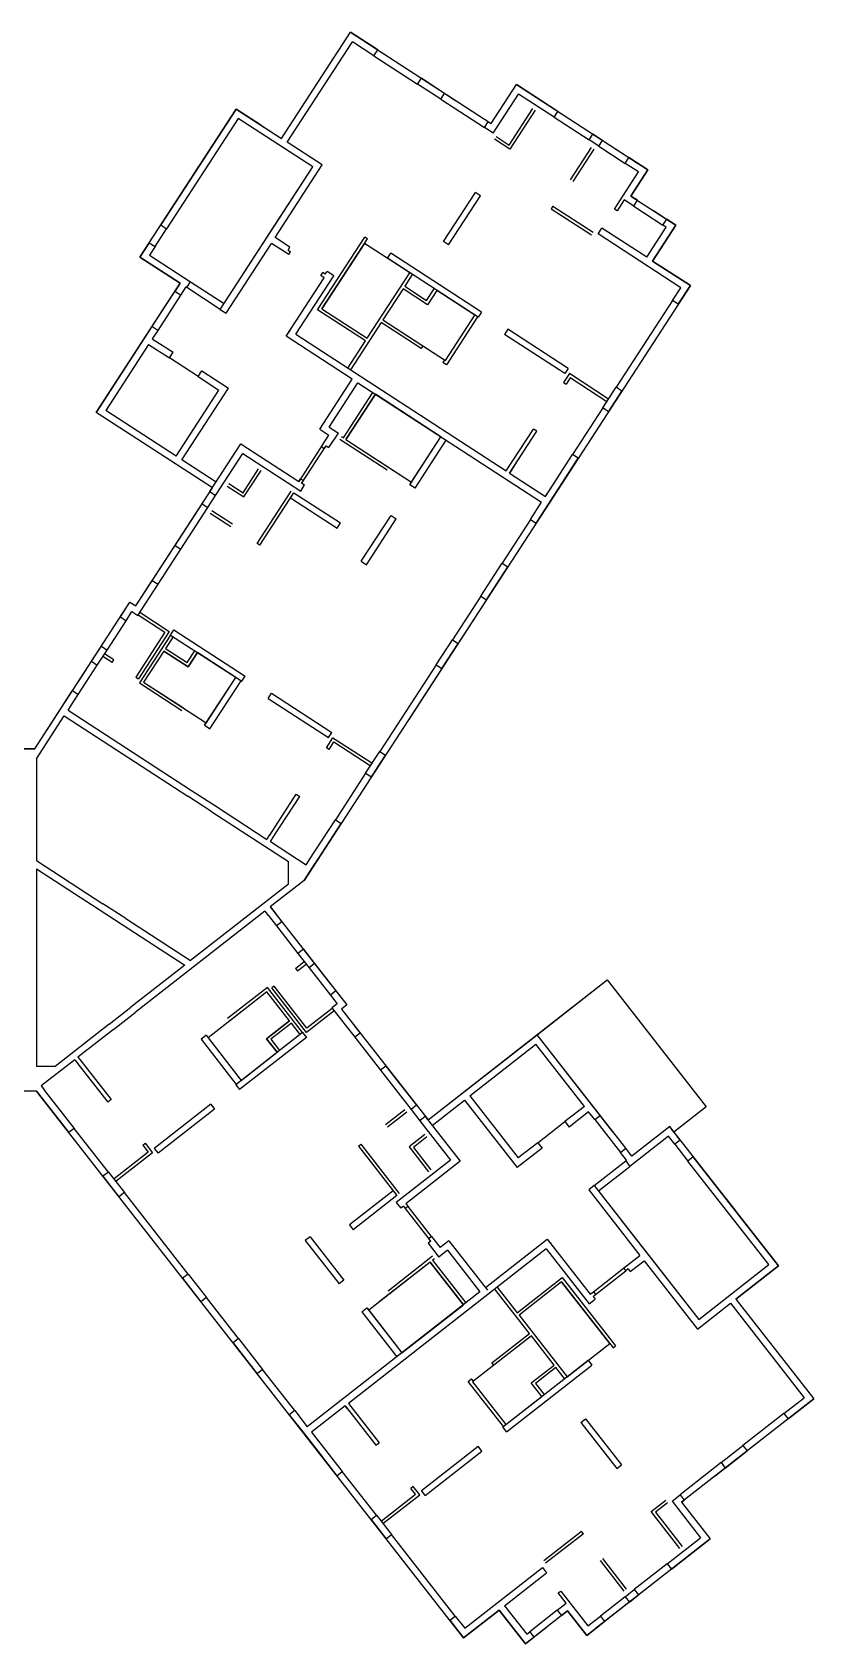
# Model space of a CAD drawing. Header units: metres. Extents: x -681087 to 1033303, y 74272 to 2630761.
# Drawn here: x 436252 to 459086, y 2090839 to 2137910 of the extents above; entities that cross this region are included whole.
import ezdxf

# ---------------------------------------------------------------- set-up
doc = ezdxf.new("R2010")
doc.units = ezdxf.units.M
for name, color, linetype in [('SKELETON_CLEAN', 7, 'Continuous'), ('SKELETON_ISOLATED', 1, 'Continuous'), ('SKELETON_ORIGINAL', 8, 'Continuous')]:
    doc.layers.add(name, color=color, linetype=linetype)

msp = doc.modelspace()

# ---------------------------------------------------------------- linework, layer by layer
at = {"layer": 'SKELETON_CLEAN'}
for p, q in [((443534, 2134807), (445549, 2137910)), ((443702, 2134698), (445608, 2137634)), ((446346, 2137393), (445549, 2137910)), ((446237, 2137225), (445608, 2137634)), ((446237, 2137225), (446346, 2137393)), ((446237, 2137225), (447512, 2136397)), ((447512, 2136397), (447621, 2136565)), ((448191, 2135956), (447512, 2136397)), ((448191, 2135956), (448300, 2136124)), ((449659, 2135242), (450400, 2136382)), ((449718, 2134965), (450458, 2136106)), ((451607, 2135598), (450400, 2136382)), ((451498, 2135430), (450458, 2136106)), ((448191, 2135956), (449466, 2135128)), ((450182, 2134616), (450874, 2135681)), ((450950, 2135632), (450209, 2134491)), ((442268, 2135391), (440177, 2132171)), ((444449, 2133975), (442268, 2135391)), ((449466, 2135128), (449575, 2135296)), ((451498, 2135430), (451607, 2135598)), ((451498, 2135430), (452522, 2134766)), ((444725, 2134034), (443702, 2134698)), ((449718, 2134965), (449466, 2135128)), ((450209, 2134491), (449756, 2134785)), ((449805, 2134861), (450182, 2134616)), ((452522, 2134766), (452631, 2134934)), ((452807, 2134581), (452522, 2134766)), ((452916, 2134748), (452631, 2134934)), ((452807, 2134581), (452916, 2134748)), ((444449, 2133975), (443425, 2134640)), ((452807, 2134581), (453578, 2134080)), ((453578, 2134080), (453687, 2134247)), ((442409, 2130834), (444449, 2133975)), ((443347, 2131912), (444725, 2134034)), ((453262, 2132747), (453964, 2133829)), ((453964, 2133829), (453578, 2134080)), ((454241, 2133888), (453745, 2133125)), ((448266, 2131794), (449198, 2133228)), ((448417, 2131696), (449349, 2133130)), ((449349, 2133130), (449198, 2133228)), ((451466, 2132828), (451417, 2132753)), ((451466, 2132828), (452640, 2132066)), ((453544, 2133017), (453337, 2132698)), ((453825, 2132834), (453544, 2133017)), ((453934, 2133002), (453745, 2133125)), ((453825, 2132834), (453934, 2133002)), ((453825, 2132834), (454680, 2132279)), ((451417, 2132753), (452591, 2131990)), ((453337, 2132698), (453262, 2132747)), ((454680, 2132279), (454789, 2132447)), ((439839, 2131651), (440177, 2132171)), ((440009, 2132280), (440177, 2132171)), ((443779, 2131632), (443347, 2131912)), ((444590, 2129805), (445968, 2131927)), ((446044, 2131878), (445968, 2131927)), ((452788, 2132018), (452897, 2132185)), ((455203, 2130449), (452788, 2132018)), ((454205, 2131336), (452897, 2132185)), ((454205, 2131336), (454777, 2132216)), ((455053, 2132275), (454373, 2131227)), ((454777, 2132216), (454680, 2132279)), ((439671, 2131760), (439399, 2131340)), ((439671, 2131760), (439839, 2131651)), ((439839, 2131651), (439676, 2131399)), ((439676, 2131399), (440875, 2130620)), ((441915, 2129706), (443238, 2131744)), ((443746, 2131415), (443238, 2131744)), ((443725, 2131548), (443779, 2131632)), ((443725, 2131548), (443800, 2131499)), ((443746, 2131415), (443800, 2131499)), ((447282, 2130883), (445957, 2131744)), ((446628, 2131308), (446726, 2131459)), ((449376, 2129738), (446726, 2131459)), ((448417, 2131696), (448266, 2131794)), ((440573, 2130578), (439399, 2131340)), ((449278, 2129587), (446628, 2131308)), ((454373, 2131227), (455480, 2130508)), ((440741, 2130469), (440583, 2130226)), ((440741, 2130469), (440766, 2130453)), ((440766, 2130453), (440875, 2130620)), ((440875, 2130620), (441856, 2129983)), ((443675, 2129029), (444786, 2130740)), ((443951, 2129087), (445062, 2130798)), ((444685, 2130805), (444740, 2130889)), ((444786, 2130740), (444685, 2130805)), ((444815, 2130840), (444740, 2130889)), ((444815, 2130840), (444869, 2130924)), ((445062, 2130798), (444869, 2130924)), ((446040, 2128971), (447282, 2130883)), ((447357, 2130834), (447134, 2130490)), ((447134, 2130490), (447771, 2130077)), ((455126, 2129963), (455480, 2130508)), ((440583, 2130226), (439918, 2129203)), ((440583, 2130226), (440415, 2130335)), ((441747, 2129815), (440766, 2130453)), ((447085, 2130415), (446497, 2129509)), ((447798, 2129952), (447085, 2130415)), ((447771, 2130077), (447995, 2130420)), ((448070, 2130371), (447798, 2129952)), ((449185, 2129647), (448070, 2130371)), ((454958, 2130072), (453313, 2127539)), ((454958, 2130072), (455203, 2130449)), ((455126, 2129963), (454958, 2130072)), ((441747, 2129815), (441915, 2129706)), ((445991, 2128896), (444590, 2129805)), ((444715, 2129832), (446040, 2128971)), ((448325, 2128322), (449185, 2129647)), ((449261, 2129598), (448351, 2128197)), ((449376, 2129738), (449278, 2129587)), ((439751, 2129311), (438122, 2126804)), ((439918, 2129203), (439751, 2129311)), ((439918, 2129203), (439760, 2128959)), ((443675, 2129029), (443784, 2129196)), ((443951, 2129087), (450099, 2125095)), ((446448, 2129434), (445549, 2128050)), ((447613, 2128677), (446448, 2129434)), ((446497, 2129509), (447994, 2128537)), ((450147, 2129237), (450049, 2129086)), ((451811, 2127942), (450049, 2129086)), ((451909, 2128093), (450147, 2129237)), ((439651, 2128792), (438399, 2126863)), ((439651, 2128792), (440260, 2128397)), ((439760, 2128959), (440368, 2128564)), ((445599, 2127779), (443675, 2129029)), ((445473, 2128099), (445991, 2128896)), ((447662, 2128752), (447613, 2128677)), ((440260, 2128397), (440368, 2128564)), ((441098, 2127852), (440260, 2128397)), ((448300, 2128338), (448251, 2128263)), ((448351, 2128197), (448251, 2128263)), ((448300, 2128338), (448325, 2128322)), ((441098, 2127852), (441207, 2128020)), ((441098, 2127852), (441706, 2127457)), ((441207, 2128020), (441983, 2127516)), ((444652, 2126319), (445599, 2127779)), ((444928, 2126378), (445767, 2127670)), ((445767, 2127670), (451135, 2124184)), ((451945, 2127938), (451776, 2127678)), ((451776, 2127678), (451852, 2127629)), ((451909, 2128093), (451811, 2127942)), ((451972, 2127814), (451852, 2127629)), ((453090, 2127195), (451945, 2127938)), ((453041, 2127119), (451972, 2127814)), ((440454, 2125528), (441706, 2127457)), ((440621, 2125419), (441983, 2127516)), ((445343, 2126061), (446203, 2127387)), ((445418, 2126012), (446279, 2127338)), ((448191, 2126096), (446279, 2127338)), ((452921, 2126935), (453313, 2127539)), ((453089, 2126826), (453481, 2127430)), ((453481, 2127430), (453313, 2127539)), ((441515, 2124601), (438122, 2126804)), ((440454, 2125528), (438399, 2126863)), ((452921, 2126935), (452039, 2125576)), ((453089, 2126826), (452921, 2126935)), ((444652, 2126319), (444920, 2126145)), ((444928, 2126378), (445197, 2126204)), ((450099, 2125095), (450894, 2126320)), ((450995, 2126254), (450894, 2126320)), ((441444, 2124492), (442348, 2125884)), ((442348, 2125884), (444038, 2124786)), ((444746, 2125877), (444038, 2124786)), ((444702, 2125810), (444920, 2126145)), ((444702, 2125810), (444786, 2125755)), ((444835, 2125831), (444786, 2125755)), ((444835, 2125831), (444919, 2125776)), ((444919, 2125776), (445197, 2126204)), ((445284, 2126100), (445343, 2126061)), ((445418, 2126012), (446999, 2124986)), ((447306, 2124733), (448191, 2126096)), ((447441, 2124592), (448350, 2125992)), ((441623, 2124768), (440621, 2125419)), ((441611, 2124383), (442407, 2125607)), ((442407, 2125607), (444097, 2124510)), ((452206, 2125467), (452039, 2125576)), ((442412, 2124459), (442864, 2125155)), ((442439, 2124335), (442940, 2125106)), ((444038, 2124786), (444092, 2124870)), ((444092, 2124870), (444176, 2124816)), ((444127, 2124740), (444176, 2124816)), ((450199, 2125030), (451244, 2124352)), ((451244, 2124352), (451672, 2125012)), ((451357, 2124159), (451840, 2124903)), ((441383, 2124031), (441611, 2124383)), ((441444, 2124492), (441611, 2124383)), ((441944, 2124656), (442439, 2124335)), ((441993, 2124731), (442412, 2124459)), ((442825, 2122975), (443822, 2124509)), ((443350, 2123617), (443897, 2124460)), ((443897, 2124460), (445256, 2123578)), ((444097, 2124510), (444211, 2124686)), ((444127, 2124740), (444211, 2124686)), ((447441, 2124592), (447281, 2124695)), ((440425, 2122923), (441215, 2124139)), ((440593, 2122814), (441383, 2124031)), ((441215, 2124139), (441383, 2124031)), ((443799, 2124309), (445158, 2123427)), ((450808, 2123681), (451135, 2124184)), ((450976, 2123572), (451357, 2124159)), ((445158, 2123427), (445256, 2123578)), ((445863, 2122456), (446735, 2123798)), ((446014, 2122358), (446886, 2123700)), ((446735, 2123798), (446886, 2123700)), ((450808, 2123681), (449980, 2122406)), ((450808, 2123681), (450976, 2123572)), ((439276, 2121154), (440638, 2123250)), ((440425, 2122923), (440593, 2122814)), ((442901, 2122925), (442825, 2122975)), ((439929, 2121791), (440593, 2122814)), ((445863, 2122456), (446014, 2122358)), ((449354, 2121442), (449980, 2122406)), ((449980, 2122406), (450148, 2122297)), ((439335, 2120877), (439929, 2121791)), ((439761, 2121900), (439929, 2121791)), ((438828, 2120831), (439108, 2121263)), ((439108, 2121263), (439276, 2121154)), ((449354, 2121442), (448526, 2120167)), ((449354, 2121442), (449521, 2121333)), ((438440, 2119866), (438996, 2120722)), ((438828, 2120831), (438996, 2120722)), ((438996, 2120722), (439167, 2120986)), ((439167, 2120986), (439335, 2120877)), ((439346, 2120894), (440130, 2120385)), ((439395, 2120969), (440254, 2120411)), ((440130, 2120385), (439280, 2119076)), ((440254, 2120411), (439356, 2119027)), ((440292, 2120303), (439382, 2118903)), ((440367, 2120254), (440144, 2119911)), ((440292, 2120303), (440390, 2120454)), ((440292, 2120303), (442372, 2118953)), ((440390, 2120454), (442470, 2119104)), ((448052, 2119437), (448526, 2120167)), ((448526, 2120167), (448694, 2120058)), ((438154, 2119426), (438440, 2119866)), ((438272, 2119975), (438440, 2119866)), ((438590, 2119501), (438318, 2119678)), ((438639, 2119576), (438367, 2119753)), ((440095, 2119835), (439507, 2118929)), ((440095, 2119835), (440808, 2119372)), ((440144, 2119911), (440781, 2119497)), ((440781, 2119497), (441005, 2119840)), ((440808, 2119372), (441080, 2119791)), ((442196, 2119067), (441080, 2119791)), ((448220, 2119328), (448694, 2120058)), ((437599, 2118571), (438154, 2119426)), ((437986, 2119535), (438154, 2119426)), ((438590, 2119501), (438639, 2119576)), ((448052, 2119437), (446407, 2116904)), ((448052, 2119437), (448220, 2119328)), ((439280, 2119076), (439356, 2119027)), ((439382, 2118903), (440623, 2118097)), ((439507, 2118929), (441004, 2117957)), ((441311, 2117704), (442196, 2119067)), ((441445, 2117563), (442355, 2118964)), ((442372, 2118953), (442470, 2119104)), ((437299, 2118109), (437386, 2118244)), ((437381, 2118235), (437599, 2118571)), ((437431, 2118680), (437599, 2118571)), ((443143, 2118452), (443241, 2118603)), ((443143, 2118452), (444904, 2117308)), ((443241, 2118603), (445003, 2117459)), ((436374, 2116685), (437190, 2117942)), ((437190, 2117942), (440799, 2115598)), ((437299, 2118109), (440908, 2115766)), ((441286, 2117667), (441362, 2117618)), ((441362, 2117618), (441445, 2117563)), ((444848, 2117010), (445039, 2117304)), ((444904, 2117308), (445003, 2117459)), ((445039, 2117304), (446175, 2116566)), ((444924, 2116961), (444848, 2117010)), ((444924, 2116961), (445066, 2117179)), ((445066, 2117179), (446126, 2116491)), ((445993, 2116267), (446407, 2116904)), ((446407, 2116904), (446575, 2116795)), ((436374, 2116685), (436374, 2113714)), ((446161, 2116158), (446575, 2116795)), ((445993, 2116267), (445111, 2114908)), ((445993, 2116267), (446161, 2116158)), ((441470, 2115162), (440799, 2115598)), ((440908, 2115766), (441579, 2115330)), ((443193, 2114461), (443966, 2115652)), ((443293, 2114396), (444067, 2115586)), ((443966, 2115652), (444067, 2115586)), ((441470, 2115162), (443737, 2113690)), ((441579, 2115330), (443111, 2114335)), ((443111, 2114335), (443198, 2114469)), ((444338, 2113717), (445111, 2114908)), ((444505, 2113609), (445279, 2114799)), ((445111, 2114908), (445279, 2114799)), ((443212, 2114270), (443299, 2114404)), ((443212, 2114270), (444256, 2113592)), ((436374, 2113714), (438313, 2112455)), ((443737, 2113029), (443737, 2113690)), ((444256, 2113592), (444343, 2113726)), ((436374, 2113476), (436374, 2110995)), ((436374, 2113476), (438204, 2112287)), ((444198, 2113135), (443207, 2112361)), ((443737, 2113029), (440874, 2110792)), ((438204, 2112287), (438875, 2111852)), ((438984, 2112019), (438313, 2112455)), ((443050, 2112238), (439255, 2109273)), ((443050, 2112238), (443148, 2112112)), ((443142, 2112120), (443388, 2111805)), ((443207, 2112361), (443306, 2112235)), ((443238, 2112322), (443546, 2111928)), ((438875, 2111852), (440707, 2110662)), ((438984, 2112019), (440874, 2110792)), ((443546, 2111928), (443388, 2111805)), ((443388, 2111805), (444016, 2111001)), ((436374, 2110995), (436374, 2110195)), ((443945, 2110564), (444201, 2110764)), ((444000, 2110493), (444256, 2110693)), ((444174, 2111124), (444016, 2111001)), ((444016, 2111001), (444339, 2110587)), ((444497, 2110710), (444339, 2110587)), ((440707, 2110662), (439132, 2109431)), ((443945, 2110564), (444000, 2110493)), ((444339, 2110587), (444967, 2109783)), ((451002, 2108629), (453051, 2110230)), ((453051, 2110230), (455945, 2106526)), ((436374, 2110195), (436374, 2107701)), ((443106, 2109884), (441700, 2108785)), ((443122, 2110010), (441955, 2109099)), ((443771, 2109033), (443106, 2109884)), ((444150, 2108694), (443122, 2110010)), ((443319, 2110050), (443248, 2109994)), ((444264, 2108694), (443248, 2109994)), ((444279, 2108821), (443319, 2110050)), ((445125, 2109906), (444967, 2109783)), ((444967, 2109783), (445161, 2109535)), ((438502, 2108939), (439132, 2109431)), ((438625, 2108781), (439255, 2109273)), ((445072, 2109325), (444264, 2108694)), ((445016, 2109396), (444279, 2108821)), ((445161, 2109535), (445004, 2109412)), ((445004, 2109412), (445675, 2108553)), ((445442, 2109501), (445285, 2109378)), ((445285, 2109378), (447815, 2106139)), ((445285, 2109378), (445832, 2108676)), ((447815, 2106139), (452027, 2109429)), ((438502, 2108939), (436918, 2107701)), ((443771, 2109033), (443101, 2108509)), ((443826, 2108962), (443228, 2108494)), ((444079, 2108639), (443826, 2108962)), ((438625, 2108781), (437589, 2107971)), ((441262, 2108557), (441183, 2108495)), ((441183, 2108495), (442211, 2107179)), ((441333, 2108612), (441262, 2108557)), ((441361, 2108577), (442361, 2107296)), ((444150, 2108694), (442196, 2107167)), ((444261, 2108552), (442306, 2107025)), ((443101, 2108509), (443409, 2108115)), ((443228, 2108494), (443480, 2108171)), ((444150, 2108694), (444261, 2108552)), ((445832, 2108676), (445675, 2108553)), ((445675, 2108553), (446426, 2107592)), ((449037, 2106840), (450968, 2108348)), ((452384, 2106536), (450968, 2108348)), ((453219, 2105792), (451002, 2108629)), ((437494, 2107898), (436513, 2107131)), ((437494, 2107898), (437593, 2107771)), ((437589, 2107971), (437687, 2107845)), ((442361, 2107296), (443409, 2108115)), ((436918, 2107701), (436374, 2107701)), ((437587, 2107779), (438461, 2106660)), ((437681, 2107853), (438555, 2106734)), ((446584, 2107715), (446426, 2107592)), ((446426, 2107592), (447319, 2106449)), ((446584, 2107715), (447476, 2106572)), ((436374, 2106984), (428944, 2106984)), ((448853, 2091011), (436374, 2106984)), ((436374, 2106984), (436454, 2106882)), ((436513, 2107131), (436612, 2107005)), ((436605, 2107013), (437480, 2105894)), ((442196, 2107167), (442306, 2107025)), ((436448, 2106890), (437322, 2105771)), ((438555, 2106734), (438461, 2106660)), ((441471, 2106601), (439816, 2105308)), ((441581, 2106459), (439927, 2105166)), ((441471, 2106601), (441581, 2106459)), ((447476, 2106572), (447319, 2106449)), ((447319, 2106449), (447577, 2106118)), ((447938, 2105981), (448880, 2106717)), ((448880, 2106717), (450419, 2104747)), ((449037, 2106840), (450453, 2105028)), ((452384, 2106536), (451813, 2106090)), ((455945, 2106526), (454999, 2105787)), ((447735, 2106241), (447577, 2106118)), ((447577, 2106118), (448476, 2104968)), ((447735, 2106241), (448757, 2104933)), ((451025, 2105474), (451813, 2106090)), ((451813, 2106090), (451936, 2105932)), ((452507, 2106378), (451936, 2105932)), ((452686, 2106150), (452507, 2106378)), ((452686, 2106150), (452843, 2106273)), ((452686, 2106150), (453437, 2105188)), ((437480, 2105894), (437322, 2105771)), ((438477, 2104617), (437480, 2105894)), ((447727, 2105715), (447262, 2105352)), ((447783, 2105644), (447389, 2105336)), ((454842, 2105664), (453715, 2104784)), ((454876, 2105945), (453773, 2105083)), ((455026, 2105428), (454842, 2105664)), ((455092, 2105669), (454876, 2105945)), ((455184, 2105551), (455026, 2105428)), ((439642, 2105197), (438645, 2104419)), ((439768, 2105182), (438700, 2104348)), ((439482, 2105402), (439553, 2105458)), ((439482, 2105402), (439642, 2105197)), ((439553, 2105458), (439768, 2105182)), ((439816, 2105308), (439927, 2105166)), ((445780, 2105373), (445851, 2105429)), ((445780, 2105373), (446906, 2103931)), ((445851, 2105429), (446977, 2103987)), ((447262, 2105352), (447829, 2104627)), ((447389, 2105336), (447900, 2104682)), ((451148, 2105316), (450419, 2104747)), ((451025, 2105474), (450453, 2105028)), ((451025, 2105474), (451148, 2105316)), ((453437, 2105188), (453594, 2105312)), ((453615, 2104960), (453437, 2105188)), ((453773, 2105083), (453594, 2105312)), ((453773, 2105083), (453644, 2105249)), ((455026, 2105428), (455408, 2104939)), ((455566, 2105062), (455408, 2104939)), ((438477, 2104617), (438319, 2104494)), ((438477, 2104617), (438945, 2104018)), ((448476, 2104968), (446888, 2103727)), ((448757, 2104933), (447169, 2103693)), ((452670, 2104221), (453592, 2104941)), ((452793, 2104064), (453715, 2104784)), ((453615, 2104960), (453592, 2104941)), ((453592, 2104941), (453715, 2104784)), ((457772, 2101913), (455408, 2104939)), ((438319, 2104494), (438787, 2103895)), ((452670, 2104221), (452512, 2104098)), ((452512, 2104098), (454008, 2102183)), ((438945, 2104018), (438787, 2103895)), ((440804, 2101639), (438945, 2104018)), ((446795, 2104073), (445519, 2103076)), ((446906, 2103931), (445630, 2102934)), ((446795, 2104073), (446906, 2103931)), ((446888, 2103727), (447018, 2103562)), ((447096, 2103623), (447018, 2103562)), ((447096, 2103623), (447152, 2103552)), ((447169, 2103693), (447231, 2103614)), ((447231, 2103614), (447152, 2103552)), ((447152, 2103552), (447841, 2102670)), ((447920, 2102731), (447231, 2103614)), ((453418, 2103264), (455723, 2100313)), ((444372, 2102725), (444230, 2102614)), ((444372, 2102725), (445357, 2101464)), ((445519, 2103076), (445630, 2102934)), ((447920, 2102731), (447841, 2102670)), ((447920, 2102731), (448166, 2102416)), ((444230, 2102614), (445215, 2101354)), ((451264, 2102374), (445488, 2097861)), ((447897, 2102599), (447818, 2102537)), ((447818, 2102537), (448132, 2102135)), ((447897, 2102599), (447841, 2102670)), ((448384, 2102332), (448132, 2102135)), ((448419, 2102613), (448166, 2102416)), ((448384, 2102332), (449332, 2101119)), ((448419, 2102613), (449551, 2101163)), ((449490, 2101242), (451298, 2102655)), ((451264, 2102374), (452520, 2100767)), ((451298, 2102655), (452554, 2101047)), ((451298, 2102655), (451421, 2102497)), ((447879, 2101988), (446393, 2100828)), ((447879, 2101988), (448851, 2100743)), ((448005, 2102087), (447950, 2102044)), ((447950, 2102044), (448922, 2100799)), ((452649, 2101121), (453531, 2101811)), ((453531, 2101811), (454008, 2102183)), ((453531, 2101811), (453593, 2101732)), ((453664, 2101787), (453593, 2101732)), ((453664, 2101787), (453725, 2101708)), ((453725, 2101708), (454131, 2102026)), ((454131, 2102026), (455689, 2100032)), ((455723, 2100313), (457772, 2101913)), ((458053, 2101879), (456808, 2100906)), ((440804, 2101639), (440647, 2101516)), ((440647, 2101516), (441182, 2100830)), ((440804, 2101639), (441340, 2100953)), ((445357, 2101464), (445215, 2101354)), ((450418, 2100508), (451734, 2101536)), ((451719, 2101410), (450474, 2100437)), ((451734, 2101536), (453292, 2099543)), ((452710, 2101042), (453593, 2101732)), ((441340, 2100953), (441182, 2100830)), ((442276, 2099755), (441340, 2100953)), ((449332, 2101119), (444289, 2097179)), ((450778, 2099901), (449763, 2101201)), ((449834, 2101257), (450418, 2100508)), ((452520, 2100767), (452701, 2100908)), ((452554, 2101047), (452649, 2101121)), ((452639, 2100987), (452710, 2101042)), ((452639, 2100987), (452701, 2100908)), ((452649, 2101121), (452710, 2101042)), ((455723, 2100313), (456685, 2101064)), ((456808, 2100906), (459086, 2097990)), ((445877, 2100538), (446027, 2100655)), ((445877, 2100538), (446905, 2099222)), ((446054, 2100620), (447055, 2099339)), ((447055, 2099339), (448851, 2100743)), ((450474, 2100437), (451878, 2098640)), ((455689, 2100032), (456650, 2100783)), ((456650, 2100783), (458805, 2098025)), ((449683, 2099045), (450778, 2099901)), ((442276, 2099755), (442118, 2099632)), ((442118, 2099632), (442826, 2098726)), ((442276, 2099755), (442984, 2098849)), ((450834, 2099830), (449116, 2098488)), ((450834, 2099830), (449739, 2098974)), ((451499, 2098979), (450834, 2099830)), ((451878, 2098640), (453123, 2099613)), ((453221, 2099487), (453292, 2099543)), ((449739, 2098974), (449683, 2099045)), ((450002, 2097175), (452492, 2099121)), ((450113, 2097033), (452603, 2098979)), ((450829, 2098456), (451499, 2098979)), ((452492, 2099121), (452603, 2098979)), ((442984, 2098849), (442826, 2098726)), ((443920, 2097651), (442984, 2098849)), ((448990, 2098503), (449084, 2098577)), ((450018, 2097187), (448990, 2098503)), ((449140, 2098506), (449084, 2098577)), ((449140, 2098506), (449116, 2098488)), ((449116, 2098488), (450089, 2097243)), ((451137, 2098062), (450829, 2098456)), ((451554, 2098908), (450955, 2098440)), ((451807, 2098585), (451554, 2098908)), ((450089, 2097243), (451137, 2098062)), ((450955, 2098440), (451208, 2098117)), ((458214, 2097563), (458805, 2098025)), ((458337, 2097406), (459086, 2097990)), ((443920, 2097651), (443762, 2097528)), ((443762, 2097528), (444193, 2096977)), ((443920, 2097651), (444289, 2097179)), ((445393, 2097787), (444412, 2097021)), ((445488, 2097861), (446387, 2096711)), ((458214, 2097563), (457016, 2096627)), ((458214, 2097563), (458337, 2097406)), ((450113, 2097033), (450002, 2097175)), ((452276, 2097302), (452418, 2097413)), ((452276, 2097302), (453329, 2095955)), ((452418, 2097413), (453471, 2096065)), ((444193, 2096977), (444739, 2096277)), ((444412, 2097021), (444897, 2096400)), ((446292, 2096637), (446387, 2096711)), ((447622, 2095316), (449277, 2096609)), ((449388, 2096467), (449277, 2096609)), ((456378, 2096129), (457016, 2096627)), ((457016, 2096627), (457139, 2096470)), ((447733, 2095174), (449388, 2096467)), ((456378, 2096129), (455180, 2095193)), ((456378, 2096129), (456501, 2095971)), ((445153, 2095747), (445311, 2095870)), ((446308, 2094594), (445311, 2095870)), ((453329, 2095955), (453471, 2096065)), ((446444, 2094420), (447448, 2095205)), ((446499, 2094350), (447575, 2095190)), ((447384, 2095434), (447313, 2095379)), ((447448, 2095205), (447313, 2095379)), ((447575, 2095190), (447384, 2095434)), ((447733, 2095174), (447622, 2095316)), ((454944, 2095008), (455180, 2095193)), ((455180, 2095193), (455303, 2095035)), ((454336, 2094698), (454761, 2095031)), ((455173, 2093626), (454336, 2094698)), ((454817, 2094960), (454462, 2094683)), ((454462, 2094683), (455244, 2093682)), ((454944, 2095008), (455781, 2093937)), ((455225, 2094974), (456062, 2093902)), ((446151, 2094471), (446308, 2094594)), ((446151, 2094471), (446594, 2093903)), ((446308, 2094594), (446752, 2094026)), ((446594, 2093903), (446752, 2094026)), ((448611, 2091647), (446752, 2094026)), ((452299, 2094122), (451196, 2093260)), ((452354, 2094051), (451251, 2093189)), ((452354, 2094051), (452299, 2094122)), ((454804, 2093173), (455781, 2093937)), ((454927, 2093016), (456062, 2093902)), ((448888, 2091292), (451157, 2093065)), ((450051, 2091947), (451281, 2092908)), ((451157, 2093065), (451281, 2092908)), ((454804, 2093173), (453843, 2092422)), ((454804, 2093173), (454927, 2093016)), ((451622, 2092324), (451693, 2092380)), ((451693, 2092380), (452487, 2091363)), ((453575, 2092213), (453843, 2092422)), ((453843, 2092422), (453966, 2092264)), ((450051, 2091947), (450698, 2091120)), ((451592, 2091818), (451856, 2092025)), ((451856, 2092025), (451622, 2092324)), ((453575, 2092213), (452850, 2091646)), ((453575, 2092213), (453698, 2092055)), ((453698, 2092055), (453966, 2092264)), ((448453, 2091524), (448611, 2091647)), ((448453, 2091524), (448853, 2091011)), ((448611, 2091647), (448888, 2091292)), ((449894, 2091824), (448853, 2091011)), ((450663, 2090839), (449894, 2091824)), ((451592, 2091818), (450788, 2091191)), ((451592, 2091818), (451715, 2091661)), ((451715, 2091661), (451892, 2091799)), ((452453, 2091082), (451892, 2091799)), ((452487, 2091363), (452850, 2091646)), ((452850, 2091646), (452973, 2091489)), ((450698, 2091120), (450788, 2091191)), ((450788, 2091191), (450911, 2091033))]:
    msp.add_line(p, q, dxfattribs=at)
at = {"layer": 'SKELETON_ISOLATED'}
for p, q in [((447952, 2136350), (448619, 2135917)), ((442744, 2135321), (442872, 2135238)), ((452320, 2135135), (453964, 2134068)), ((452582, 2134547), (451967, 2133600)), ((452658, 2134498), (452043, 2133551)), ((440804, 2133504), (441109, 2133974)), ((454399, 2132700), (454921, 2132361)), ((439348, 2128691), (440494, 2130456)), ((445336, 2130788), (445379, 2130855)), ((444122, 2124732), (444830, 2125822)), ((445235, 2126024), (446619, 2125125)), ((450231, 2125078), (450597, 2125642)), ((441454, 2123865), (442054, 2123476)), ((441503, 2123940), (442103, 2123551)), ((449680, 2121577), (447251, 2117837)), ((437158, 2118260), (437824, 2119286)), ((444170, 2111129), (444970, 2110105)), ((447139, 2106436), (446575, 2105995)), ((447194, 2106365), (446631, 2105924)), ((456526, 2103833), (456809, 2103471)), ((447949, 2102158), (446649, 2101142)), ((452421, 2100512), (452470, 2100448)), ((445429, 2097742), (445843, 2097212)), ((456828, 2096227), (456202, 2095737)), ((453545, 2092380), (452850, 2093271)), ((453616, 2092436), (452921, 2093326)), ((454257, 2092492), (452713, 2091285)), ((451278, 2091319), (450787, 2090936))]:
    msp.add_line(p, q, dxfattribs=at)
at = {"layer": 'SKELETON_ORIGINAL'}
for p, q in [((443534, 2134807), (445549, 2137910)), ((443534, 2134807), (445549, 2137910)), ((443702, 2134698), (445608, 2137634)), ((445549, 2137910), (449659, 2135242)), ((446346, 2137393), (445549, 2137910)), ((446237, 2137225), (445608, 2137634)), ((446237, 2137225), (446346, 2137393)), ((446237, 2137225), (447512, 2136397)), ((447512, 2136397), (447621, 2136565)), ((448191, 2135956), (447512, 2136397)), ((448300, 2136124), (447621, 2136565)), ((448191, 2135956), (448300, 2136124)), ((449659, 2135242), (450400, 2136382)), ((449659, 2135242), (450400, 2136382)), ((449718, 2134965), (450458, 2136106)), ((450400, 2136382), (454241, 2133888)), ((451607, 2135598), (450400, 2136382)), ((451498, 2135430), (450458, 2136106)), ((439399, 2131340), (442209, 2135668)), ((442209, 2135668), (440009, 2132280)), ((442209, 2135668), (443534, 2134807)), ((442922, 2135205), (442209, 2135668)), ((448191, 2135956), (449466, 2135128)), ((450182, 2134616), (450874, 2135681)), ((450950, 2135632), (450209, 2134491)), ((442268, 2135391), (440177, 2132171)), ((444449, 2133975), (442268, 2135391)), ((442922, 2135205), (443534, 2134807)), ((449466, 2135128), (449575, 2135296)), ((449659, 2135242), (449575, 2135296)), ((451498, 2135430), (451607, 2135598)), ((451498, 2135430), (452522, 2134766)), ((444725, 2134034), (443702, 2134698)), ((449718, 2134965), (449466, 2135128)), ((450209, 2134491), (449756, 2134785)), ((449805, 2134861), (450182, 2134616)), ((452522, 2134766), (452631, 2134934)), ((452807, 2134581), (452522, 2134766)), ((452916, 2134748), (452631, 2134934)), ((452807, 2134581), (452916, 2134748)), ((444449, 2133975), (443425, 2134640)), ((452582, 2134547), (451967, 2133600)), ((452658, 2134498), (452043, 2133551)), ((452807, 2134581), (453578, 2134080)), ((453578, 2134080), (453687, 2134247)), ((454241, 2133888), (453687, 2134247)), ((441747, 2129815), (444449, 2133975)), ((443071, 2131853), (444449, 2133975)), ((443347, 2131912), (444725, 2134034)), ((453262, 2132747), (453964, 2133829)), ((453964, 2133829), (453578, 2134080)), ((454241, 2133888), (453745, 2133125)), ((453745, 2133125), (454241, 2133888)), ((448266, 2131794), (449198, 2133228)), ((448417, 2131696), (449349, 2133130)), ((449349, 2133130), (449198, 2133228)), ((451466, 2132828), (451417, 2132753)), ((451466, 2132828), (452640, 2132066)), ((453544, 2133017), (453337, 2132698)), ((453825, 2132834), (453544, 2133017)), ((453745, 2133125), (455053, 2132275)), ((453934, 2133002), (453745, 2133125)), ((453825, 2132834), (453934, 2133002)), ((453825, 2132834), (454680, 2132279)), ((451417, 2132753), (452591, 2131990)), ((453337, 2132698), (453262, 2132747)), ((454680, 2132279), (454789, 2132447)), ((455053, 2132275), (454789, 2132447)), ((439839, 2131651), (440177, 2132171)), ((440009, 2132280), (440177, 2132171)), ((443779, 2131632), (443347, 2131912)), ((444590, 2129805), (445968, 2131927)), ((444715, 2129832), (446044, 2131878)), ((446044, 2131878), (445968, 2131927)), ((452788, 2132018), (452897, 2132185)), ((455203, 2130449), (452788, 2132018)), ((454205, 2131336), (452897, 2132185)), ((454205, 2131336), (454777, 2132216)), ((455053, 2132275), (454373, 2131227)), ((454373, 2131227), (455053, 2132275)), ((454777, 2132216), (454680, 2132279)), ((439671, 2131760), (439399, 2131340)), ((439671, 2131760), (439839, 2131651)), ((439839, 2131651), (439676, 2131399)), ((439676, 2131399), (440875, 2130620)), ((441915, 2129706), (443238, 2131744)), ((443746, 2131415), (443238, 2131744)), ((443725, 2131548), (443779, 2131632)), ((443725, 2131548), (443800, 2131499)), ((443746, 2131415), (443800, 2131499)), ((445957, 2131744), (444715, 2129832)), ((447282, 2130883), (445957, 2131744)), ((446628, 2131308), (446726, 2131459)), ((449376, 2129738), (446726, 2131459)), ((448417, 2131696), (448266, 2131794)), ((440573, 2130578), (439399, 2131340)), ((439399, 2131340), (440573, 2130578)), ((449278, 2129587), (446628, 2131308)), ((454373, 2131227), (455480, 2130508)), ((455480, 2130508), (454373, 2131227)), ((438122, 2126804), (440573, 2130578)), ((440573, 2130578), (440415, 2130335)), ((440741, 2130469), (440583, 2130226)), ((440741, 2130469), (440766, 2130453)), ((440766, 2130453), (440875, 2130620)), ((440875, 2130620), (441856, 2129983)), ((443675, 2129029), (444786, 2130740)), ((443951, 2129087), (445062, 2130798)), ((455480, 2130508), (444198, 2113135)), ((444685, 2130805), (444740, 2130889)), ((444786, 2130740), (444685, 2130805)), ((444815, 2130840), (444740, 2130889)), ((444815, 2130840), (444869, 2130924)), ((445062, 2130798), (444869, 2130924)), ((446040, 2128971), (447282, 2130883)), ((446040, 2128971), (447282, 2130883)), ((447357, 2130834), (447134, 2130490)), ((447134, 2130490), (447771, 2130077)), ((455126, 2129963), (455480, 2130508)), ((440583, 2130226), (439918, 2129203)), ((440583, 2130226), (440415, 2130335)), ((441747, 2129815), (440766, 2130453)), ((447085, 2130415), (446497, 2129509)), ((447085, 2130415), (446497, 2129509)), ((447798, 2129952), (447085, 2130415)), ((447798, 2129952), (447085, 2130415)), ((447771, 2130077), (447995, 2130420)), ((448070, 2130371), (447798, 2129952)), ((448070, 2130371), (447798, 2129952)), ((449185, 2129647), (448070, 2130371)), ((454958, 2130072), (453313, 2127539)), ((454958, 2130072), (455203, 2130449)), ((455126, 2129963), (454958, 2130072)), ((441747, 2129815), (441915, 2129706)), ((445991, 2128896), (444590, 2129805)), ((444715, 2129832), (446040, 2128971)), ((444715, 2129832), (446040, 2128971)), ((448325, 2128322), (449185, 2129647)), ((448325, 2128322), (449185, 2129647)), ((449261, 2129598), (448351, 2128197)), ((449376, 2129738), (449278, 2129587)), ((439751, 2129311), (438122, 2126804)), ((439918, 2129203), (439751, 2129311)), ((439918, 2129203), (439760, 2128959)), ((443675, 2129029), (443784, 2129196)), ((443951, 2129087), (450099, 2125095)), ((446448, 2129434), (445549, 2128050)), ((447613, 2128677), (446448, 2129434)), ((446497, 2129509), (447662, 2128752)), ((446497, 2129509), (448325, 2128322)), ((450147, 2129237), (450049, 2129086)), ((451811, 2127942), (450049, 2129086)), ((451909, 2128093), (450147, 2129237)), ((439651, 2128792), (438399, 2126863)), ((439651, 2128792), (440260, 2128397)), ((439760, 2128959), (440368, 2128564)), ((445599, 2127779), (443675, 2129029)), ((445473, 2128099), (445991, 2128896)), ((447662, 2128752), (447613, 2128677)), ((440260, 2128397), (440368, 2128564)), ((441098, 2127852), (440260, 2128397)), ((448300, 2128338), (448251, 2128263)), ((448351, 2128197), (448251, 2128263)), ((448300, 2128338), (448325, 2128322)), ((441098, 2127852), (441207, 2128020)), ((441098, 2127852), (441706, 2127457)), ((441207, 2128020), (441983, 2127516)), ((444652, 2126319), (445599, 2127779)), ((444928, 2126378), (445767, 2127670)), ((445767, 2127670), (451135, 2124184)), ((451945, 2127938), (451776, 2127678)), ((451776, 2127678), (451852, 2127629)), ((451909, 2128093), (451811, 2127942)), ((451972, 2127814), (451852, 2127629)), ((453090, 2127195), (451945, 2127938)), ((453041, 2127119), (451972, 2127814)), ((440454, 2125528), (441706, 2127457)), ((440621, 2125419), (441983, 2127516)), ((445343, 2126061), (446203, 2127387)), ((445418, 2126012), (446279, 2127338)), ((446279, 2127338), (445418, 2126012)), ((448191, 2126096), (446279, 2127338)), ((452921, 2126935), (453313, 2127539)), ((453089, 2126826), (453481, 2127430)), ((453481, 2127430), (453313, 2127539)), ((441515, 2124601), (438122, 2126804)), ((441515, 2124601), (438122, 2126804)), ((440454, 2125528), (438399, 2126863)), ((452921, 2126935), (452039, 2125576)), ((453089, 2126826), (452921, 2126935)), ((444652, 2126319), (444920, 2126145)), ((444928, 2126378), (445197, 2126204)), ((450099, 2125095), (450894, 2126320)), ((450199, 2125030), (450995, 2126254)), ((450995, 2126254), (450894, 2126320)), ((441444, 2124492), (442348, 2125884)), ((442348, 2125884), (444038, 2124786)), ((444746, 2125877), (444038, 2124786)), ((444122, 2124732), (444830, 2125822)), ((444702, 2125810), (444920, 2126145)), ((444702, 2125810), (444786, 2125755)), ((444835, 2125831), (444786, 2125755)), ((444835, 2125831), (444919, 2125776)), ((444919, 2125776), (445197, 2126204)), ((445235, 2126024), (446619, 2125125)), ((445284, 2126100), (445343, 2126061)), ((445418, 2126012), (446668, 2125201)), ((445418, 2126012), (447330, 2124771)), ((447281, 2124695), (448191, 2126096)), ((447330, 2124771), (448191, 2126096)), ((447441, 2124592), (448350, 2125992)), ((441623, 2124768), (440621, 2125419)), ((441611, 2124383), (442407, 2125607)), ((442407, 2125607), (444097, 2124510)), ((451244, 2124352), (452039, 2125576)), ((451357, 2124159), (452206, 2125467)), ((452206, 2125467), (452039, 2125576)), ((442412, 2124459), (442864, 2125155)), ((442439, 2124335), (442940, 2125106)), ((444038, 2124786), (444092, 2124870)), ((444092, 2124870), (444176, 2124816)), ((444127, 2124740), (444176, 2124816)), ((450262, 2125126), (450199, 2125030)), ((450199, 2125030), (451244, 2124352)), ((439276, 2121154), (441515, 2124601)), ((441383, 2124031), (441611, 2124383)), ((441444, 2124492), (441611, 2124383)), ((441944, 2124656), (442439, 2124335)), ((441993, 2124731), (442412, 2124459)), ((442825, 2122975), (443822, 2124509)), ((442901, 2122925), (443897, 2124460)), ((443799, 2124309), (443897, 2124460)), ((443897, 2124460), (445256, 2123578)), ((444097, 2124510), (444211, 2124686)), ((444127, 2124740), (444211, 2124686)), ((447441, 2124592), (447281, 2124695)), ((451244, 2124352), (451306, 2124448)), ((451357, 2124159), (451474, 2124339)), ((440425, 2122923), (441215, 2124139)), ((440593, 2122814), (441383, 2124031)), ((441215, 2124139), (441383, 2124031)), ((441454, 2123865), (442054, 2123476)), ((441503, 2123940), (442103, 2123551)), ((443799, 2124309), (445158, 2123427)), ((450808, 2123681), (451135, 2124184)), ((450976, 2123572), (451357, 2124159)), ((445158, 2123427), (445256, 2123578)), ((445863, 2122456), (446735, 2123798)), ((446014, 2122358), (446886, 2123700)), ((446735, 2123798), (446886, 2123700)), ((450808, 2123681), (449980, 2122406)), ((450808, 2123681), (450976, 2123572)), ((440425, 2122923), (440593, 2122814)), ((442901, 2122925), (442825, 2122975)), ((439929, 2121791), (440593, 2122814)), ((445863, 2122456), (446014, 2122358)), ((449354, 2121442), (449980, 2122406)), ((449521, 2121333), (450148, 2122297)), ((449980, 2122406), (450148, 2122297)), ((439276, 2121154), (439761, 2121900)), ((439335, 2120877), (439929, 2121791)), ((439761, 2121900), (439929, 2121791)), ((436330, 2116984), (439108, 2121263)), ((438828, 2120831), (439108, 2121263)), ((439108, 2121263), (439276, 2121154)), ((439108, 2121263), (439276, 2121154)), ((449354, 2121442), (448526, 2120167)), ((449354, 2121442), (449521, 2121333)), ((438440, 2119866), (438996, 2120722)), ((438828, 2120831), (438996, 2120722)), ((438996, 2120722), (439167, 2120986)), ((439167, 2120986), (439335, 2120877)), ((439346, 2120894), (440130, 2120385)), ((439395, 2120969), (440254, 2120411)), ((440130, 2120385), (439280, 2119076)), ((440254, 2120411), (439356, 2119027)), ((440292, 2120303), (439382, 2118903)), ((440367, 2120254), (440144, 2119911)), ((440292, 2120303), (440390, 2120454)), ((440292, 2120303), (442372, 2118953)), ((440390, 2120454), (442470, 2119104)), ((448052, 2119437), (448526, 2120167)), ((448526, 2120167), (448694, 2120058)), ((437986, 2119535), (438272, 2119975)), ((438154, 2119426), (438440, 2119866)), ((438272, 2119975), (438440, 2119866)), ((438590, 2119501), (438318, 2119678)), ((438639, 2119576), (438367, 2119753)), ((440095, 2119835), (439507, 2118929)), ((440095, 2119835), (439507, 2118929)), ((440095, 2119835), (440808, 2119372)), ((440808, 2119372), (440095, 2119835)), ((440144, 2119911), (440781, 2119497)), ((440781, 2119497), (441005, 2119840)), ((440808, 2119372), (441080, 2119791)), ((441080, 2119791), (440808, 2119372)), ((442196, 2119067), (441080, 2119791)), ((448220, 2119328), (448694, 2120058)), ((437599, 2118571), (438154, 2119426)), ((437986, 2119535), (438154, 2119426)), ((438590, 2119501), (438639, 2119576)), ((448052, 2119437), (446407, 2116904)), ((448052, 2119437), (448220, 2119328)), ((439280, 2119076), (439356, 2119027)), ((439382, 2118903), (440623, 2118097)), ((439507, 2118929), (440673, 2118172)), ((439507, 2118929), (441335, 2117742)), ((441286, 2117667), (442196, 2119067)), ((441335, 2117742), (442196, 2119067)), ((441445, 2117563), (442355, 2118964)), ((442372, 2118953), (442470, 2119104)), ((436330, 2116984), (437218, 2118353)), ((437159, 2118260), (437431, 2118680)), ((437299, 2118109), (437386, 2118244)), ((437381, 2118235), (437599, 2118571)), ((437431, 2118680), (437599, 2118571)), ((443143, 2118452), (443241, 2118603)), ((443143, 2118452), (444904, 2117308)), ((443241, 2118603), (445003, 2117459)), ((436374, 2116685), (437190, 2117942)), ((437190, 2117942), (440799, 2115598)), ((437299, 2118109), (440908, 2115766)), ((441286, 2117667), (441362, 2117618)), ((441362, 2117618), (441445, 2117563)), ((444848, 2117010), (445039, 2117304)), ((444904, 2117308), (445003, 2117459)), ((445039, 2117304), (446175, 2116566)), ((428004, 2116984), (436330, 2116984)), ((436330, 2116984), (436014, 2116984)), ((444924, 2116961), (444848, 2117010)), ((444924, 2116961), (445066, 2117179)), ((445066, 2117179), (446126, 2116491)), ((445993, 2116267), (446407, 2116904)), ((446407, 2116904), (446575, 2116795)), ((436374, 2116685), (436374, 2113714)), ((446161, 2116158), (446575, 2116795)), ((445993, 2116267), (445111, 2114908)), ((445993, 2116267), (446161, 2116158)), ((441470, 2115162), (440799, 2115598)), ((440908, 2115766), (441579, 2115330)), ((443193, 2114461), (443966, 2115652)), ((443293, 2114396), (444067, 2115586)), ((443966, 2115652), (444067, 2115586)), ((441470, 2115162), (443737, 2113690)), ((441579, 2115330), (443111, 2114335)), ((443111, 2114335), (443198, 2114469)), ((444338, 2113717), (445111, 2114908)), ((444505, 2113609), (445279, 2114799)), ((445111, 2114908), (445279, 2114799)), ((443212, 2114270), (443299, 2114404)), ((443212, 2114270), (444256, 2113592)), ((436374, 2113714), (438313, 2112455)), ((443737, 2113029), (443737, 2113690)), ((444198, 2113135), (444511, 2113617)), ((444256, 2113592), (444343, 2113726)), ((436374, 2113476), (436374, 2110995)), ((436374, 2113476), (438204, 2112287)), ((444198, 2113135), (443207, 2112361)), ((444198, 2113135), (443207, 2112361)), ((443737, 2113029), (440874, 2110792)), ((438204, 2112287), (438875, 2111852)), ((438984, 2112019), (438313, 2112455)), ((443050, 2112238), (439255, 2109273)), ((443050, 2112238), (443148, 2112112)), ((443142, 2112120), (443388, 2111805)), ((443207, 2112361), (445442, 2109501)), ((443207, 2112361), (443306, 2112235)), ((443238, 2112322), (443546, 2111928)), ((438875, 2111852), (440707, 2110662)), ((438984, 2112019), (440874, 2110792)), ((443546, 2111928), (443388, 2111805)), ((443388, 2111805), (444016, 2111001)), ((436374, 2110995), (436374, 2110195)), ((443945, 2110564), (444201, 2110764)), ((444000, 2110493), (444256, 2110693)), ((444174, 2111124), (444016, 2111001)), ((444016, 2111001), (444339, 2110587)), ((444174, 2111124), (444497, 2110710)), ((444497, 2110710), (444339, 2110587)), ((440707, 2110662), (439132, 2109431)), ((443945, 2110564), (444000, 2110493)), ((444339, 2110587), (444967, 2109783)), ((447815, 2106139), (453051, 2110230)), ((451002, 2108629), (453051, 2110230)), ((453051, 2110230), (455945, 2106526)), ((453051, 2110230), (455945, 2106526)), ((436374, 2110195), (436374, 2107701)), ((443106, 2109884), (441388, 2108542)), ((443122, 2110010), (441955, 2109099)), ((443106, 2109884), (442011, 2109028)), ((443771, 2109033), (443106, 2109884)), ((443771, 2109033), (443106, 2109884)), ((444150, 2108694), (443122, 2110010)), ((443319, 2110050), (443248, 2109994)), ((444264, 2108694), (443248, 2109994)), ((444279, 2108821), (443319, 2110050)), ((445125, 2109906), (444967, 2109783)), ((444967, 2109783), (445161, 2109535)), ((445125, 2109906), (445442, 2109501)), ((438502, 2108939), (439132, 2109431)), ((438625, 2108781), (439255, 2109273)), ((445072, 2109325), (444264, 2108694)), ((445016, 2109396), (444279, 2108821)), ((445161, 2109535), (445004, 2109412)), ((445004, 2109412), (445675, 2108553)), ((445442, 2109501), (445285, 2109378)), ((445442, 2109501), (445285, 2109378)), ((445285, 2109378), (447815, 2106139)), ((445285, 2109378), (445832, 2108676)), ((438502, 2108939), (436918, 2107701)), ((443771, 2109033), (443101, 2108509)), ((443101, 2108509), (443771, 2109033)), ((443826, 2108962), (443228, 2108494)), ((444079, 2108639), (443826, 2108962)), ((438625, 2108781), (437589, 2107971)), ((441262, 2108557), (441183, 2108495)), ((441183, 2108495), (442211, 2107179)), ((441333, 2108612), (441262, 2108557)), ((441333, 2108612), (442361, 2107296)), ((441388, 2108542), (442361, 2107296)), ((444150, 2108694), (442196, 2107167)), ((444261, 2108552), (442306, 2107025)), ((443101, 2108509), (443409, 2108115)), ((443409, 2108115), (443101, 2108509)), ((443228, 2108494), (443480, 2108171)), ((444150, 2108694), (444261, 2108552)), ((445832, 2108676), (445675, 2108553)), ((445675, 2108553), (446426, 2107592)), ((447815, 2106139), (451002, 2108629)), ((449037, 2106840), (450968, 2108348)), ((452384, 2106536), (450968, 2108348)), ((452843, 2106273), (451002, 2108629)), ((453594, 2105312), (451002, 2108629)), ((437494, 2107898), (436513, 2107131)), ((437494, 2107898), (437593, 2107771)), ((437589, 2107971), (437687, 2107845)), ((442361, 2107296), (443409, 2108115)), ((436918, 2107701), (436374, 2107701)), ((437587, 2107779), (438461, 2106660)), ((437681, 2107853), (438555, 2106734)), ((446584, 2107715), (446426, 2107592)), ((446426, 2107592), (447319, 2106449)), ((446584, 2107715), (447476, 2106572)), ((436374, 2106984), (421874, 2106984)), ((436374, 2106984), (436014, 2106984)), ((448853, 2091011), (436374, 2106984)), ((436374, 2106984), (436454, 2106882)), ((436513, 2107131), (436612, 2107005)), ((436605, 2107013), (437480, 2105894)), ((442196, 2107167), (442306, 2107025)), ((436448, 2106890), (437322, 2105771)), ((438555, 2106734), (438461, 2106660)), ((441471, 2106601), (439816, 2105308)), ((441581, 2106459), (439927, 2105166)), ((441471, 2106601), (441581, 2106459)), ((447476, 2106572), (447319, 2106449)), ((447319, 2106449), (447577, 2106118)), ((447938, 2105981), (448880, 2106717)), ((448880, 2106717), (450419, 2104747)), ((449037, 2106840), (450453, 2105028)), ((452384, 2106536), (451813, 2106090)), ((455945, 2106526), (454999, 2105787)), ((455945, 2106526), (454999, 2105787)), ((447139, 2106436), (446575, 2105995)), ((447194, 2106365), (446631, 2105924)), ((447735, 2106241), (447577, 2106118)), ((447577, 2106118), (448476, 2104968)), ((447735, 2106241), (448757, 2104933)), ((451025, 2105474), (451813, 2106090)), ((451813, 2106090), (451936, 2105932)), ((452507, 2106378), (451936, 2105932)), ((452686, 2106150), (452507, 2106378)), ((452686, 2106150), (452843, 2106273)), ((452686, 2106150), (453437, 2105188)), ((437480, 2105894), (437322, 2105771)), ((438477, 2104617), (437480, 2105894)), ((447727, 2105715), (447262, 2105352)), ((447783, 2105644), (447389, 2105336)), ((454842, 2105664), (453715, 2104784)), ((454876, 2105945), (453773, 2105083)), ((454876, 2105945), (453773, 2105083)), ((455026, 2105428), (454842, 2105664)), ((455184, 2105551), (454876, 2105945)), ((454999, 2105787), (454876, 2105945)), ((454999, 2105787), (458053, 2101879)), ((455184, 2105551), (455026, 2105428)), ((439642, 2105197), (438645, 2104419)), ((439768, 2105182), (438700, 2104348)), ((439482, 2105402), (439553, 2105458)), ((439482, 2105402), (439642, 2105197)), ((439553, 2105458), (439768, 2105182)), ((439816, 2105308), (439927, 2105166)), ((445780, 2105373), (445851, 2105429)), ((445780, 2105373), (446906, 2103931)), ((445851, 2105429), (446977, 2103987)), ((447262, 2105352), (447829, 2104627)), ((447389, 2105336), (447900, 2104682)), ((451148, 2105316), (450419, 2104747)), ((451025, 2105474), (450453, 2105028)), ((451025, 2105474), (451148, 2105316)), ((453437, 2105188), (453594, 2105312)), ((453615, 2104960), (453437, 2105188)), ((453773, 2105083), (453594, 2105312)), ((453773, 2105083), (453644, 2105249)), ((455026, 2105428), (455408, 2104939)), ((455566, 2105062), (455408, 2104939)), ((458053, 2101879), (455566, 2105062)), ((438477, 2104617), (438319, 2104494)), ((438477, 2104617), (438945, 2104018)), ((448476, 2104968), (446888, 2103727)), ((448757, 2104933), (447169, 2103693)), ((452670, 2104221), (453592, 2104941)), ((452793, 2104064), (453715, 2104784)), ((453615, 2104960), (453592, 2104941)), ((453592, 2104941), (453715, 2104784)), ((457772, 2101913), (455408, 2104939)), ((438319, 2104494), (438787, 2103895)), ((452670, 2104221), (452512, 2104098)), ((452512, 2104098), (454008, 2102183)), ((452670, 2104221), (455723, 2100313)), ((438945, 2104018), (438787, 2103895)), ((440804, 2101639), (438945, 2104018)), ((446795, 2104073), (445519, 2103076)), ((446906, 2103931), (445630, 2102934)), ((446795, 2104073), (446906, 2103931)), ((446888, 2103727), (447018, 2103562)), ((447096, 2103623), (447018, 2103562)), ((447096, 2103623), (447152, 2103552)), ((447169, 2103693), (447231, 2103614)), ((447231, 2103614), (447152, 2103552)), ((447152, 2103552), (447841, 2102670)), ((447920, 2102731), (447231, 2103614)), ((444372, 2102725), (444230, 2102614)), ((444372, 2102725), (445357, 2101464)), ((445519, 2103076), (445630, 2102934)), ((447920, 2102731), (447841, 2102670)), ((447920, 2102731), (448166, 2102416)), ((444230, 2102614), (445215, 2101354)), ((451264, 2102374), (445488, 2097861)), ((447897, 2102599), (447818, 2102537)), ((447818, 2102537), (448132, 2102135)), ((447897, 2102599), (447841, 2102670)), ((448384, 2102332), (448132, 2102135)), ((448419, 2102613), (448166, 2102416)), ((448384, 2102332), (449332, 2101119)), ((448419, 2102613), (449551, 2101163)), ((449490, 2101242), (451298, 2102655)), ((451264, 2102374), (452520, 2100767)), ((451298, 2102655), (452554, 2101047)), ((451298, 2102655), (451421, 2102497)), ((454166, 2102306), (455723, 2100313)), ((447879, 2101988), (446082, 2100585)), ((447949, 2102158), (446649, 2101142)), ((447879, 2101988), (446705, 2101071)), ((447879, 2101988), (448851, 2100743)), ((448851, 2100743), (447879, 2101988)), ((448005, 2102087), (447950, 2102044)), ((447950, 2102044), (448922, 2100799)), ((452649, 2101121), (453531, 2101811)), ((453531, 2101811), (454008, 2102183)), ((453531, 2101811), (453593, 2101732)), ((453664, 2101787), (453593, 2101732)), ((453664, 2101787), (453725, 2101708)), ((453725, 2101708), (454131, 2102026)), ((454131, 2102026), (455689, 2100032)), ((455723, 2100313), (457772, 2101913)), ((458053, 2101879), (456808, 2100906)), ((456808, 2100906), (458053, 2101879)), ((440804, 2101639), (440647, 2101516)), ((440647, 2101516), (441182, 2100830)), ((440804, 2101639), (441340, 2100953)), ((445357, 2101464), (445215, 2101354)), ((450418, 2100508), (451734, 2101536)), ((451719, 2101410), (450474, 2100437)), ((451719, 2101410), (450474, 2100437)), ((451719, 2101410), (453221, 2099487)), ((453123, 2099613), (451719, 2101410)), ((451734, 2101536), (453292, 2099543)), ((452710, 2101042), (453593, 2101732)), ((441340, 2100953), (441182, 2100830)), ((442276, 2099755), (441340, 2100953)), ((449332, 2101119), (444289, 2097179)), ((450778, 2099901), (449763, 2101201)), ((449834, 2101257), (450418, 2100508)), ((452520, 2100767), (452701, 2100908)), ((452554, 2101047), (452649, 2101121)), ((452639, 2100987), (452710, 2101042)), ((452639, 2100987), (452701, 2100908)), ((452649, 2101121), (452710, 2101042)), ((455723, 2100313), (456685, 2101064)), ((456808, 2100906), (459086, 2097990)), ((456808, 2100906), (459086, 2097990)), ((445877, 2100538), (446027, 2100655)), ((445877, 2100538), (446905, 2099222)), ((446027, 2100655), (447055, 2099339)), ((446082, 2100585), (447055, 2099339)), ((447055, 2099339), (448851, 2100743)), ((450474, 2100437), (451878, 2098640)), ((450474, 2100437), (451878, 2098640)), ((455689, 2100032), (456650, 2100783)), ((456650, 2100783), (458805, 2098025)), ((449683, 2099045), (450778, 2099901)), ((442276, 2099755), (442118, 2099632)), ((442118, 2099632), (442826, 2098726)), ((442276, 2099755), (442984, 2098849)), ((450834, 2099830), (449116, 2098488)), ((450834, 2099830), (449739, 2098974)), ((451499, 2098979), (450834, 2099830)), ((451499, 2098979), (450834, 2099830)), ((451878, 2098640), (453123, 2099613)), ((453221, 2099487), (453292, 2099543)), ((449739, 2098974), (449683, 2099045)), ((450002, 2097175), (452492, 2099121)), ((450113, 2097033), (452603, 2098979)), ((450829, 2098456), (451499, 2098979)), ((450829, 2098456), (451499, 2098979)), ((452492, 2099121), (452603, 2098979)), ((442984, 2098849), (442826, 2098726)), ((443920, 2097651), (442984, 2098849)), ((448990, 2098503), (449084, 2098577)), ((450018, 2097187), (448990, 2098503)), ((449140, 2098506), (449084, 2098577)), ((449140, 2098506), (449116, 2098488)), ((449116, 2098488), (450089, 2097243)), ((449116, 2098488), (450089, 2097243)), ((451137, 2098062), (450829, 2098456)), ((451137, 2098062), (450829, 2098456)), ((451554, 2098908), (450955, 2098440)), ((451807, 2098585), (451554, 2098908)), ((450089, 2097243), (451137, 2098062)), ((450955, 2098440), (451208, 2098117)), ((459086, 2097990), (455225, 2094974)), ((458214, 2097563), (458805, 2098025)), ((458337, 2097406), (459086, 2097990)), ((443920, 2097651), (443762, 2097528)), ((443762, 2097528), (444193, 2096977)), ((443920, 2097651), (444289, 2097179)), ((445393, 2097787), (444412, 2097021)), ((445393, 2097787), (446292, 2096637)), ((445464, 2097697), (445393, 2097787)), ((445488, 2097861), (446387, 2096711)), ((458214, 2097563), (457016, 2096627)), ((458214, 2097563), (458337, 2097406)), ((450113, 2097033), (450002, 2097175)), ((452276, 2097302), (452418, 2097413)), ((452276, 2097302), (453329, 2095955)), ((452418, 2097413), (453471, 2096065)), ((444193, 2096977), (445153, 2095747)), ((444193, 2096977), (444325, 2096807)), ((444412, 2097021), (445311, 2095870)), ((444412, 2097021), (444483, 2096930)), ((446292, 2096637), (446387, 2096711)), ((447622, 2095316), (449277, 2096609)), ((449388, 2096467), (449277, 2096609)), ((456378, 2096129), (457016, 2096627)), ((457016, 2096627), (457139, 2096470)), ((447733, 2095174), (449388, 2096467)), ((456378, 2096129), (455180, 2095193)), ((456378, 2096129), (456501, 2095971)), ((456501, 2095971), (457139, 2096470)), ((445153, 2095747), (445311, 2095870)), ((446308, 2094594), (445311, 2095870)), ((453329, 2095955), (453471, 2096065)), ((446444, 2094420), (447448, 2095205)), ((446499, 2094350), (447575, 2095190)), ((447384, 2095434), (447313, 2095379)), ((447448, 2095205), (447313, 2095379)), ((447575, 2095190), (447384, 2095434)), ((447733, 2095174), (447622, 2095316)), ((454944, 2095008), (455180, 2095193)), ((455180, 2095193), (455303, 2095035)), ((454336, 2094698), (454761, 2095031)), ((455173, 2093626), (454336, 2094698)), ((454817, 2094960), (454462, 2094683)), ((454462, 2094683), (455244, 2093682)), ((454944, 2095008), (455781, 2093937)), ((455225, 2094974), (455303, 2095035)), ((455225, 2094974), (456062, 2093902)), ((455225, 2094974), (456062, 2093902)), ((446151, 2094471), (446308, 2094594)), ((446151, 2094471), (446594, 2093903)), ((446308, 2094594), (446752, 2094026)), ((446594, 2093903), (446752, 2094026)), ((448611, 2091647), (446752, 2094026)), ((452299, 2094122), (451196, 2093260)), ((452354, 2094051), (451251, 2093189)), ((452354, 2094051), (452299, 2094122)), ((456062, 2093902), (452453, 2091082)), ((454804, 2093173), (455781, 2093937)), ((454927, 2093016), (456062, 2093902)), ((453545, 2092380), (452850, 2093271)), ((453616, 2092436), (452921, 2093326)), ((448888, 2091292), (451157, 2093065)), ((450051, 2091947), (451281, 2092908)), ((451157, 2093065), (451281, 2092908)), ((454804, 2093173), (453843, 2092422)), ((454804, 2093173), (454927, 2093016)), ((451622, 2092324), (451693, 2092380)), ((451693, 2092380), (452487, 2091363)), ((453575, 2092213), (453843, 2092422)), ((453843, 2092422), (453966, 2092264)), ((450051, 2091947), (450698, 2091120)), ((451592, 2091818), (451856, 2092025)), ((451856, 2092025), (451622, 2092324)), ((453575, 2092213), (452850, 2091646)), ((453575, 2092213), (453698, 2092055)), ((453698, 2092055), (453966, 2092264)), ((448453, 2091524), (448611, 2091647)), ((448453, 2091524), (448853, 2091011)), ((448611, 2091647), (448888, 2091292)), ((449894, 2091824), (448853, 2091011)), ((448853, 2091011), (449894, 2091824)), ((450663, 2090839), (449894, 2091824)), ((449894, 2091824), (450663, 2090839)), ((451892, 2091799), (450663, 2090839)), ((451592, 2091818), (450788, 2091191)), ((451592, 2091818), (451715, 2091661)), ((451715, 2091661), (451892, 2091799)), ((452453, 2091082), (451892, 2091799)), ((451892, 2091799), (452453, 2091082)), ((452453, 2091082), (452973, 2091489)), ((452487, 2091363), (452850, 2091646)), ((452850, 2091646), (452973, 2091489)), ((450663, 2090839), (450911, 2091033)), ((450698, 2091120), (450788, 2091191)), ((450788, 2091191), (450911, 2091033))]:
    msp.add_line(p, q, dxfattribs=at)

doc.saveas('drawing.dxf')
